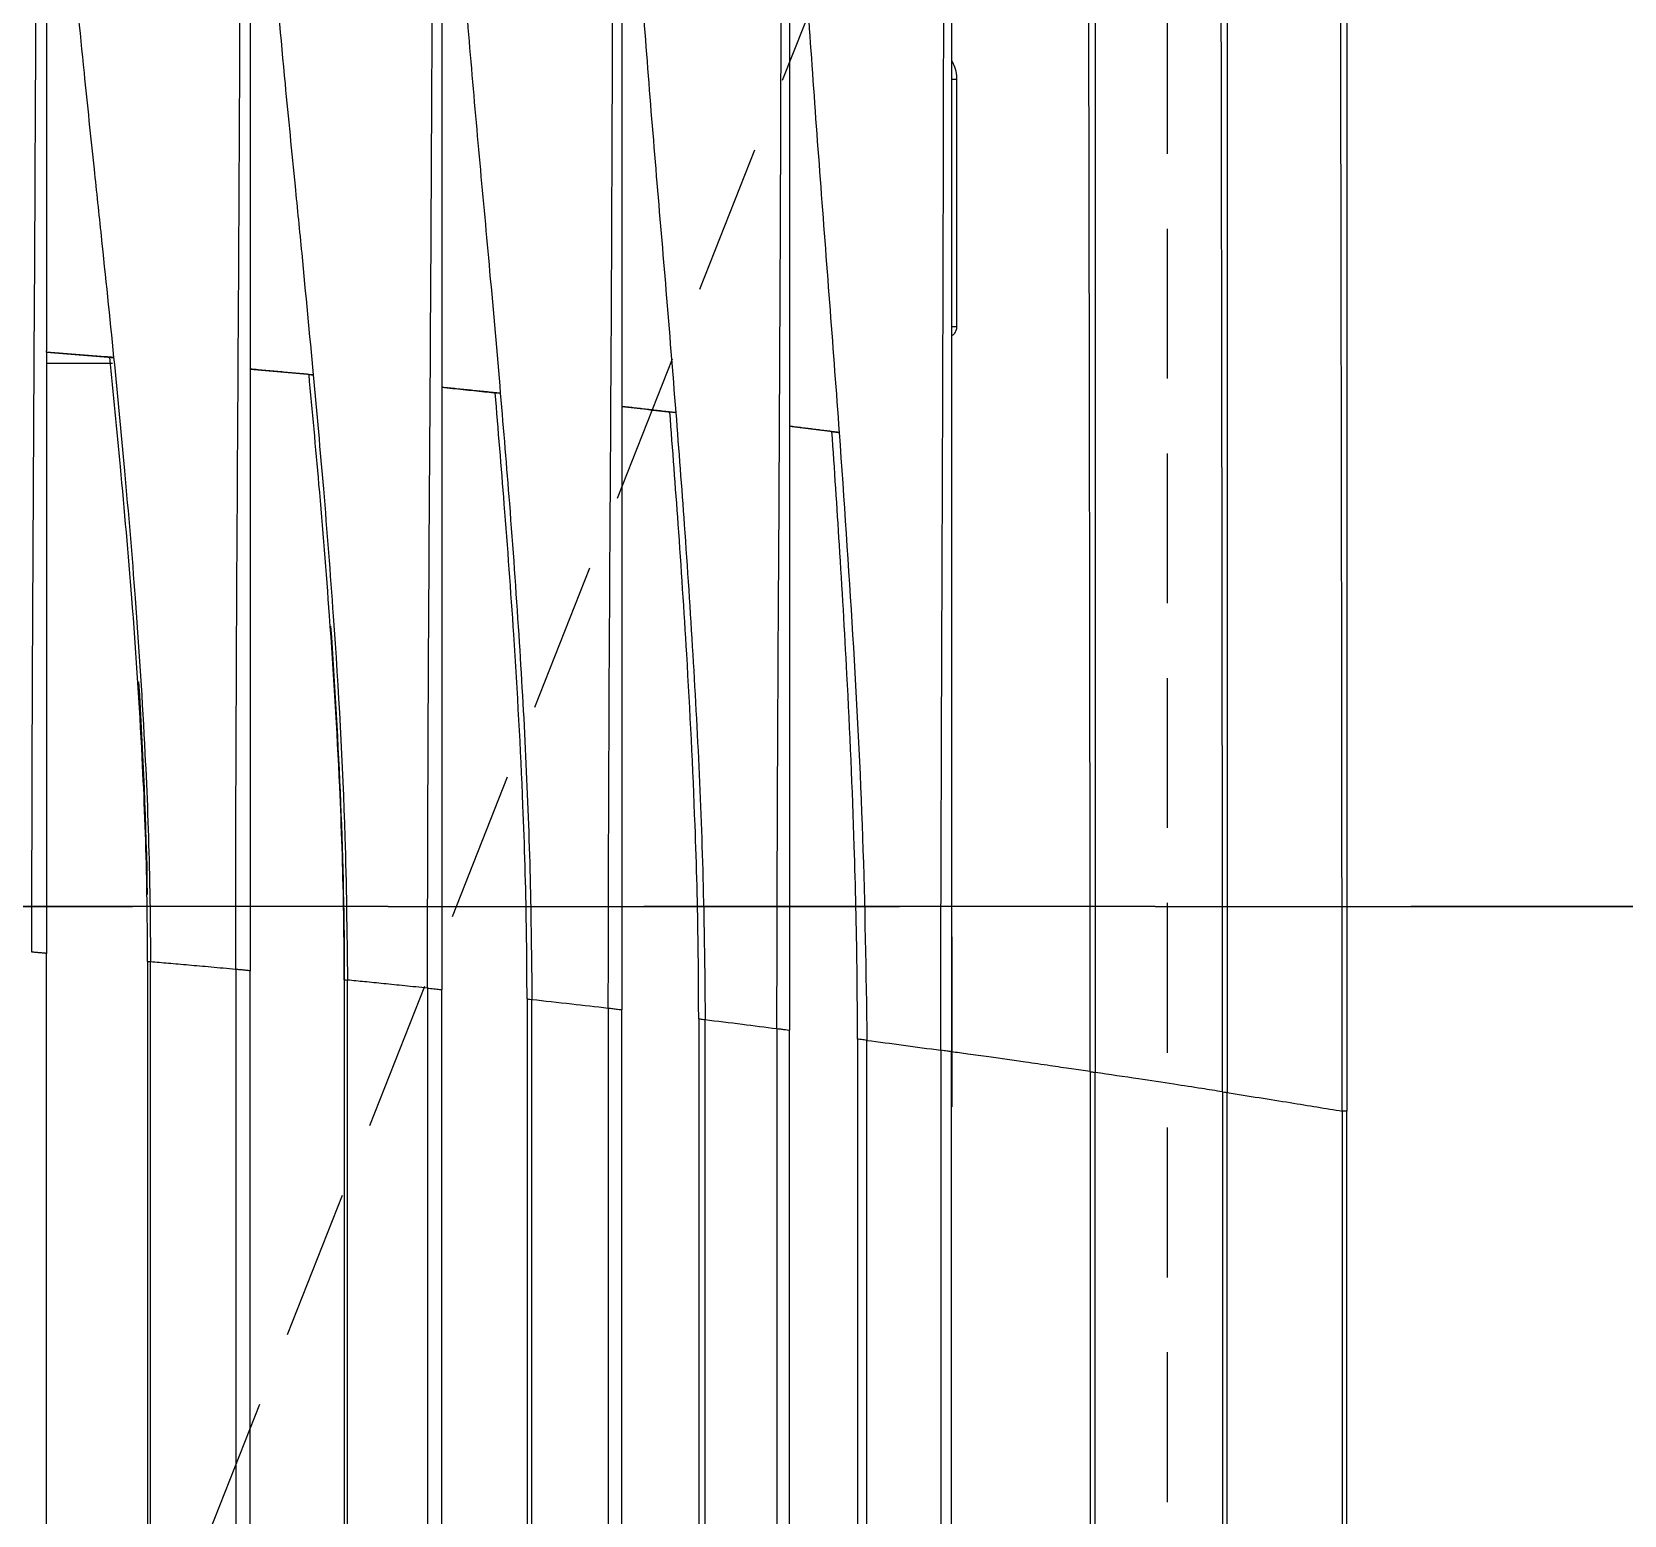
# Model space of a CAD drawing. Header units: inches. Extents: x -53835 to 52744, y -79586 to -50910.
# Drawn here: x -5568.2 to -5443.7, y -61142.6 to -61026.6 of the extents above; entities that cross this region are included whole.
import ezdxf

# ---------------------------------------------------------------- set-up
doc = ezdxf.new("R2010")
doc.units = ezdxf.units.IN
doc.header["$LTSCALE"] = 50
doc.header["$MEASUREMENT"] = 0
doc.linetypes.add('DH-HID2', pattern=[1.2, 0.8, -0.4])
doc.linetypes.add('HIDDEN', pattern=[0.375, 0.25, -0.125])
doc.layers.add('06-LIGHT', color=4, linetype='Continuous')
doc.layers.add('FU-FURM', color=251, linetype='DH-HID2')

# ---------------------------------------------------------------- blocks, each defined once
blk = doc.blocks.new('F-701-3')
at = {"layer": 'FU-FURM'}
blk.add_lwpolyline([(-830, -2300), (830, -2300, 0.414214), (850, -2280), (850, -20, 0.414214), (830, 0), (-830, 0, 0.414214), (-850, -20), (-850, -2280, 0.414214)], format="xyb", close=True, dxfattribs=at)
blk = doc.blocks.new('*U255')
at = {"color": 1, "linetype": 'HIDDEN'}
blk.add_line((1179.94, 14.99), (39.94, 464.99), dxfattribs=at)
at = {"color": 8}
for p, q in [((194.15, 108.5), (1025.73, 108.5)), ((1074.94, 102.99), (1074.94, 108.5)), ((1025.04, 100.06), (194.84, 100.06)), ((194.86, 99.81), (1025.02, 99.81)), ((1024.39, 92.71), (195.5, 92.71)), ((195.61, 91.5), (1024.28, 91.5)), ((1023.53, 83.65), (196.36, 83.65)), ((196.38, 83.38), (1023.5, 83.38)), ((1022.82, 76.7), (197.06, 76.7)), ((197.19, 75.5), (1022.7, 75.5)), ((1021.93, 68.4), (197.95, 68.4)), ((198, 67.99), (1021.89, 67.99)), ((1021.16, 61.62), (198.72, 61.62)), ((198.85, 60.5), (1021.03, 60.5)), ((1020.27, 54.08), (199.62, 54.08)), ((199.68, 53.54), (1020.2, 53.54)), ((1019.45, 47.55), (200.43, 47.55)), ((200.57, 46.5), (1019.32, 46.5)), ((1018.58, 40.83), (201.3, 40.83)), ((201.41, 40.04), (1018.47, 40.04)), ((1017.64, 33.88), (202.24, 33.88)), ((202.37, 33), (1017.52, 33)), ((1026.19, 32.95), (1012.93, 32.95)), ((1026.69, 32.95), (1026.19, 32.95)), ((1027.1, 32.95), (1026.69, 32.95)), ((1015.86, 21.42), (204.03, 21.42)), ((204.09, 21), (1015.79, 21)), ((1014.17, 10.38), (205.71, 10.38)), ((205.77, 10), (1014.11, 10)), ((1012.57, 0.4), (207.32, 0.4)), ((207.32, 0), (1012.57, 0))]:
    blk.add_line(p, q, dxfattribs=at)
at = {"color": 1, "linetype": 'HIDDEN'}
blk.add_lwpolyline([(1179.94, 464.99), (1179.94, 14.99), (39.94, 14.99), (39.94, 464.99)], close=True, dxfattribs=at)
at = {"color": 8}
for centre, ratio, start_param in [((1077.99, 32.65), 0.022602, 4.431318), ((1098.64, 32.65), 0.032103, 4.44044)]:
    blk.add_ellipse(centre, major_axis=(0, 0.3), ratio=ratio, start_param=start_param, end_param=6.283185, dxfattribs=at)
for points, knots in [([(1025.74, 108.58), (1025.74, 108.63), (1025.75, 108.75), (1025.78, 109.05), (1025.8, 109.4), (1025.82, 109.61), (1025.83, 109.71)], [0, 0, 0, 0, 0.229284, 0.499865, 0.74993, 1, 1, 1, 1]), ([(1025.83, 109.71), (1039.82, 109.71), (1053.81, 109.64), (1081.78, 109.48), (1095.77, 109.4), (1109.74, 109.35)], [0, 0, 0, 0, 0.5, 0.5, 1, 1, 1, 1]), ([(1025.74, 108.58), (1025.74, 108.55), (1025.74, 108.51), (1025.73, 108.5), (1025.73, 108.5)], [0, 0, 0, 0, 0.504346, 1, 1, 1, 1]), ([(1109.74, 106.4), (1106.23, 106.06), (1100.03, 105.46), (1091.98, 104.61), (1084.06, 103.77), (1078.82, 103.23), (1075.45, 102.89)], [0, 0, 0, 0, 0.306857, 0.541766, 0.704737, 1, 1, 1, 1]), ([(1075.45, 102.89), (1072.3, 102.58), (1065.6, 101.93), (1054.6, 101), (1043.36, 100.28), (1033.24, 99.88), (1027.44, 99.83), (1025.02, 99.81)], [0, 0, 0, 0, 0.188051, 0.399296, 0.65597, 0.856213, 1, 1, 1, 1]), ([(1025.04, 100.06), (1027.34, 100.07), (1033.02, 100.11), (1043.14, 100.51), (1054.61, 101.27), (1065.74, 102.25), (1072.43, 102.92), (1075.47, 103.22)], [0, 0, 0, 0, 0.136383, 0.336606, 0.600654, 0.818617, 1, 1, 1, 1]), ([(1024.39, 92.71), (1024.45, 93.4), (1024.58, 94.78), (1024.74, 96.64), (1024.89, 98.35), (1024.98, 99.33), (1025.02, 99.81)], [0, 0, 0, 0, 0.256936, 0.509241, 0.756926, 1, 1, 1, 1]), ([(1024.28, 91.53), (1024.28, 91.57), (1024.29, 91.66), (1024.32, 91.98), (1024.36, 92.37), (1024.38, 92.6), (1024.39, 92.71)], [0, 0, 0, 0, 0.232687, 0.500098, 0.749869, 1, 1, 1, 1]), ([(1024.39, 92.71), (1038.62, 92.71), (1052.85, 92.63), (1081.3, 92.46), (1095.53, 92.38), (1109.74, 92.32)], [0, 0, 0, 0, 0.5, 0.5, 1, 1, 1, 1]), ([(1109.74, 91.5), (1109.71, 91.5), (1105.13, 91.5), (1100.54, 91.5), (1095.99, 91.5)], [0, 0, 0, 0, 0.007482, 1, 1, 1, 1]), ([(1109.74, 89.64), (1105.92, 89.3), (1099.25, 88.7), (1090.72, 87.85), (1082.63, 87.05), (1077.38, 86.56), (1074, 86.24)], [0, 0, 0, 0, 0.3207, 0.559402, 0.716115, 1, 1, 1, 1]), ([(1023.53, 83.65), (1025.51, 83.66), (1030.88, 83.69), (1041.01, 84.04), (1052.81, 84.76), (1064.28, 85.69), (1070.98, 86.31), (1074.03, 86.59)], [0, 0, 0, 0, 0.1176, 0.317809, 0.600614, 0.818158, 1, 1, 1, 1]), ([(1074, 86.24), (1070.83, 85.95), (1064.13, 85.34), (1051.28, 84.35), (1037.62, 83.55), (1027.48, 83.43), (1023.5, 83.38)], [0, 0, 0, 0, 0.188964, 0.399297, 0.764245, 1, 1, 1, 1]), ([(1022.82, 76.7), (1022.89, 77.35), (1023.02, 78.62), (1023.2, 80.36), (1023.36, 81.97), (1023.45, 82.91), (1023.5, 83.38)], [0, 0, 0, 0, 0.257522, 0.510022, 0.757511, 1, 1, 1, 1]), ([(1022.82, 76.7), (1022.81, 76.63), (1022.81, 76.54), (1022.79, 76.36), (1022.78, 76.27), (1022.76, 76.09), (1022.75, 76), (1022.73, 75.84), (1022.73, 75.77), (1022.71, 75.65), (1022.71, 75.6), (1022.7, 75.53), (1022.7, 75.51), (1022.7, 75.5), (1022.7, 75.5), (1022.7, 75.5)], [0, 0, 0, 0, 0.161779, 0.161779, 0.323539, 0.323539, 0.485543, 0.485543, 0.647325, 0.647325, 0.808403, 0.808403, 0.968605, 0.968605, 1, 1, 1, 1]), ([(1022.82, 76.7), (1037.31, 76.7), (1051.8, 76.61), (1080.78, 76.43), (1095.27, 76.34), (1109.74, 76.29)], [0, 0, 0, 0, 0.5, 0.5, 1, 1, 1, 1]), ([(1109.74, 75.5), (1109.21, 75.5), (1097.89, 75.5), (1086.56, 75.5), (1075.76, 75.5)], [0, 0, 0, 0, 0.046692, 1, 1, 1, 1]), ([(1109.74, 73.89), (1106.73, 73.64), (1100.7, 73.16), (1091.66, 72.35), (1082.25, 71.48), (1075.85, 70.92), (1072.46, 70.63)], [0, 0, 0, 0, 0.242425, 0.484831, 0.727208, 1, 1, 1, 1]), ([(1072.59, 71.94), (1072.57, 71.69), (1072.54, 71.43), (1072.51, 71.09), (1072.5, 71.01), (1072.49, 70.92)], [0, 0, 0, 0, 0.751683, 0.751683, 1, 1, 1, 1]), ([(1072.46, 70.63), (1069.39, 70.37), (1062.68, 69.81), (1049.21, 68.85), (1035.42, 68.14), (1025.27, 68.03), (1021.89, 67.99)], [0, 0, 0, 0, 0.182416, 0.399176, 0.799872, 1, 1, 1, 1]), ([(1021.93, 68.4), (1023.93, 68.41), (1029.32, 68.44), (1039.46, 68.75), (1051.22, 69.4), (1062.69, 70.24), (1069.41, 70.8), (1072.5, 71.06)], [0, 0, 0, 0, 0.118576, 0.318747, 0.600562, 0.816171, 1, 1, 1, 1]), ([(1072.46, 70.63), (1072.47, 70.7), (1072.48, 70.77), (1072.49, 70.89), (1072.49, 70.94), (1072.5, 71.02), (1072.5, 71.04), (1072.5, 71.06), (1072.5, 71.06), (1072.5, 71.06)], [0, 0, 0, 0, 0.292408, 0.292408, 0.584321, 0.584321, 0.875326, 0.875326, 1, 1, 1, 1]), ([(1021.89, 67.99), (1021.77, 66.95), (1021.54, 64.92), (1021.29, 62.67), (1021.16, 61.62)], [0, 0, 0, 0, 0.543894, 1, 1, 1, 1]), ([(1021.16, 61.62), (1021.15, 61.49), (1021.12, 61.23), (1021.07, 60.85), (1021.04, 60.56), (1021.03, 60.52), (1021.03, 60.5)], [0, 0, 0, 0, 0.250041, 0.500223, 0.740572, 1, 1, 1, 1]), ([(1021.16, 61.62), (1035.93, 61.62), (1050.7, 61.53), (1080.23, 61.35), (1094.99, 61.28), (1109.74, 61.24)], [0, 0, 0, 0, 0.5, 0.5, 1, 1, 1, 1]), ([(1109.74, 60.5), (1108.69, 60.5), (1095.9, 60.5), (1083.11, 60.5), (1071.36, 60.5)], [0, 0, 0, 0, 0.082118, 1, 1, 1, 1]), ([(1109.74, 59.1), (1106.55, 58.87), (1100.16, 58.41), (1090.59, 57.62), (1080.82, 56.79), (1074.24, 56.26), (1070.85, 55.99)], [0, 0, 0, 0, 0.246108, 0.492163, 0.738161, 1, 1, 1, 1]), ([(1070.85, 55.99), (1067.72, 55.75), (1061, 55.23), (1047.17, 54.32), (1033.4, 53.67), (1023.24, 53.57), (1020.2, 53.54)], [0, 0, 0, 0, 0.185218, 0.399154, 0.820192, 1, 1, 1, 1]), ([(1020.27, 54.08), (1022.27, 54.09), (1027.66, 54.11), (1037.81, 54.39), (1049.56, 54.98), (1061.05, 55.74), (1067.78, 56.25), (1070.9, 56.49)], [0, 0, 0, 0, 0.118512, 0.318665, 0.600501, 0.814856, 1, 1, 1, 1]), ([(1070.85, 55.99), (1070.85, 56.07), (1070.86, 56.14), (1070.88, 56.27), (1070.88, 56.32), (1070.89, 56.41), (1070.9, 56.45), (1070.9, 56.47), (1070.9, 56.48), (1070.9, 56.48), (1070.9, 56.49), (1070.9, 56.49)], [0, 0, 0, 0, 0.27156, 0.27156, 0.542657, 0.542657, 0.808337, 0.808337, 0.89096, 0.89096, 1, 1, 1, 1]), ([(1020.2, 53.54), (1020.08, 52.55), (1019.84, 50.6), (1019.58, 48.53), (1019.45, 47.55)], [0, 0, 0, 0, 0.533649, 1, 1, 1, 1]), ([(1020.27, 54.08), (1020.26, 54.06), (1020.26, 54.01), (1020.22, 53.71), (1020.2, 53.54)], [0, 0, 0, 0, 0.461975, 1, 1, 1, 1]), ([(1019.45, 47.55), (1019.44, 47.42), (1019.41, 47.17), (1019.36, 46.82), (1019.32, 46.56), (1019.32, 46.52), (1019.32, 46.5)], [0, 0, 0, 0, 0.250245, 0.500503, 0.740965, 1, 1, 1, 1]), ([(1019.45, 47.55), (1034.5, 47.55), (1049.56, 47.45), (1079.66, 47.28), (1094.7, 47.22), (1109.74, 47.19)], [0, 0, 0, 0, 0.5, 0.5, 1, 1, 1, 1]), ([(1109.74, 46.5), (1108.15, 46.5), (1103.75, 46.5), (1099.35, 46.5), (1096.54, 46.5)], [0, 0, 0, 0, 0.360849, 1, 1, 1, 1]), ([(1109.74, 45.3), (1106.43, 45.09), (1099.74, 44.65), (1089.62, 43.9), (1079.42, 43.12), (1072.59, 42.61), (1069.19, 42.36)], [0, 0, 0, 0, 0.245079, 0.494613, 0.748597, 1, 1, 1, 1]), ([(1018.58, 40.83), (1020.56, 40.84), (1025.92, 40.86), (1036.07, 41.11), (1047.84, 41.62), (1059.37, 42.3), (1066.12, 42.75), (1069.27, 42.96)], [0, 0, 0, 0, 0.116851, 0.316976, 0.600411, 0.813247, 1, 1, 1, 1]), ([(1069.27, 42.96), (1069.27, 42.96), (1069.27, 42.95), (1069.26, 42.9), (1069.26, 42.86), (1069.24, 42.76), (1069.24, 42.7), (1069.22, 42.57), (1069.21, 42.5), (1069.2, 42.4), (1069.2, 42.38), (1069.19, 42.36)], [0, 0, 0, 0, 0.231752, 0.231752, 0.464199, 0.464199, 0.698225, 0.698225, 0.936242, 0.936242, 1, 1, 1, 1]), ([(1069.19, 42.36), (1063.57, 41.97), (1052.31, 41.19), (1035.41, 40.31), (1024.12, 40.13), (1018.47, 40.04)], [0, 0, 0, 0, 0.333291, 0.666637, 1, 1, 1, 1]), ([(1018.47, 40.04), (1018.5, 40.2), (1018.53, 40.5), (1018.57, 40.78), (1018.58, 40.81), (1018.58, 40.83)], [0, 0, 0, 0, 0.365763, 0.698949, 1, 1, 1, 1]), ([(1017.52, 33), (1017.52, 33.02), (1017.53, 33.05), (1017.57, 33.36), (1017.61, 33.7), (1017.64, 33.88)], [0, 0, 0, 0, 0.261782, 0.59531, 1, 1, 1, 1]), ([(1017.64, 33.88), (1032.99, 33.88), (1048.35, 33.8), (1079.05, 33.69), (1094.4, 33.65), (1109.74, 33.63)], [0, 0, 0, 0, 0.5, 0.5, 1, 1, 1, 1]), ([(1015.86, 21.42), (1015.93, 21.93), (1016.09, 23.02), (1016.36, 24.82), (1016.69, 27.12), (1017.02, 29.43), (1017.31, 31.5), (1017.45, 32.55), (1017.52, 33)], [0, 0, 0, 0, 0.14309, 0.303741, 0.481951, 0.74031, 0.886713, 1, 1, 1, 1]), ([(1078, 32.57), (1077.95, 32.57), (1077.89, 32.57), (1077.74, 32.6), (1077.64, 32.64), (1077.46, 32.74), (1077.38, 32.81), (1077.28, 32.92), (1077.26, 32.96), (1077.24, 32.99)], [0, 0, 0, 0, 0.170559, 0.170559, 0.505418, 0.505418, 0.853274, 0.853274, 1, 1, 1, 1]), ([(1098.65, 32.57), (1098.45, 32.57), (1098.25, 32.57), (1097.25, 32.57), (1096.45, 32.57), (1092.46, 32.57), (1089.26, 32.57), (1083.37, 32.57), (1080.69, 32.57), (1078, 32.57)], [0, 0, 0, 0, 0.029041, 0.029041, 0.145204, 0.145204, 0.60986, 0.60986, 1, 1, 1, 1]), ([(1100.21, 32.96), (1100.05, 32.88), (1099.88, 32.8), (1099.37, 32.63), (1099.01, 32.57), (1098.65, 32.57)], [0, 0, 0, 0, 0.337448, 0.337448, 1, 1, 1, 1]), ([(1015.86, 21.42), (1015.84, 21.3), (1015.8, 21.07), (1015.8, 21.02), (1015.79, 21)], [0, 0, 0, 0, 0.500538, 1, 1, 1, 1]), ([(1015.86, 21.42), (1025.87, 21.42), (1035.88, 21.43), (1056.06, 21.45), (1066.23, 21.47), (1086.82, 21.5), (1097.23, 21.52), (1108.34, 21.54), (1109.04, 21.54), (1109.74, 21.54)], [0, 0, 0, 0, 0.319811, 0.319811, 0.644923, 0.644923, 0.97758, 0.97758, 1, 1, 1, 1]), ([(1014.17, 10.38), (1014.26, 10.95), (1014.47, 12.25), (1014.83, 14.59), (1015.28, 17.56), (1015.61, 19.79), (1015.79, 21)], [0, 0, 0, 0, 0.176314, 0.401773, 0.676347, 1, 1, 1, 1]), ([(1109.74, 21), (1109.03, 21), (1108.32, 21), (1097.21, 21), (1086.8, 21), (1066.22, 21), (1056.05, 21), (1035.85, 21), (1025.82, 21), (1015.79, 21)], [0, 0, 0, 0, 0.022631, 0.022631, 0.354983, 0.354983, 0.679805, 0.679805, 1, 1, 1, 1]), ([(1014.11, 10), (1013.83, 8.19), (1013.29, 4.8), (1012.79, 1.75), (1012.57, 0.4)], [0, 0, 0, 0, 0.523797, 1, 1, 1, 1]), ([(1109.74, 10), (1106.33, 10), (1102.93, 10), (1091.28, 10), (1083.03, 10), (1058.29, 10), (1041.8, 10), (1021.58, 10), (1017.84, 10), (1014.11, 10)], [0, 0, 0, 0, 0.106844, 0.106844, 0.365542, 0.365542, 0.882945, 0.882945, 1, 1, 1, 1]), ([(1014.17, 10.38), (1017.88, 10.38), (1021.6, 10.38), (1041.8, 10.39), (1058.3, 10.41), (1083.04, 10.45), (1091.29, 10.46), (1102.93, 10.48), (1106.34, 10.49), (1109.74, 10.49)], [0, 0, 0, 0, 0.116518, 0.116518, 0.634308, 0.634308, 0.893201, 0.893201, 1, 1, 1, 1]), ([(1012.57, 0.4), (1021.04, 0.4), (1029.52, 0.41), (1054.01, 0.43), (1070.02, 0.46), (1093.93, 0.5), (1101.84, 0.51), (1109.74, 0.51)], [0, 0, 0, 0, 0.261714, 0.261714, 0.756054, 0.756054, 1, 1, 1, 1]), ([(1109.74, 0), (1101.83, 0), (1093.93, 0), (1070.02, 0), (1054.01, 0), (1029.52, 0), (1021.04, 0), (1012.57, 0)], [0, 0, 0, 0, 0.243953, 0.243953, 0.738293, 0.738293, 1, 1, 1, 1])]:
    blk.add_open_spline(points, degree=3, knots=knots, dxfattribs=at)
for points, degree in [([(1075.88, 108.5), (1059.17, 108.5), (1042.45, 108.5), (1025.73, 108.5)], 3), ([(1075.45, 102.89), (1075.88, 108.5)], 1), ([(1075.88, 108.5), (1075.74, 106.67), (1075.6, 104.84), (1075.45, 103)], 3), ([(1075.88, 108.5), (1075.93, 108.5), (1075.97, 108.5), (1076.01, 108.5)], 3), ([(1093.86, 108.5), (1087.91, 108.5), (1081.96, 108.5), (1076.01, 108.5)], 3), ([(1109.74, 108.5), (1104.45, 108.5), (1099.15, 108.5), (1093.86, 108.5)], 3), ([(1075.47, 103.2), (1075.46, 103.13), (1075.45, 102.89)], 2), ([(1075.47, 103.2), (1075.47, 103.22), (1075.47, 103.22), (1075.47, 103.22)], 3), ([(1025.02, 99.81), (1025.02, 99.97), (1025.03, 100.06), (1025.04, 100.06)], 3), ([(1048.39, 100.81), (1042.48, 100.45), (1036.56, 100.19), (1030.64, 100.09)], 3), ([(1024.28, 91.53), (1024.28, 91.52), (1024.28, 91.51), (1024.28, 91.5)], 3), ([(1074.48, 91.5), (1057.75, 91.5), (1041.01, 91.5), (1024.28, 91.5)], 3), ([(1074, 86.24), (1074.48, 91.5)], 1), ([(1074.48, 91.5), (1074.33, 89.8), (1074.17, 88.11), (1074.02, 86.41)], 3), ([(1095.99, 91.5), (1088.82, 91.5), (1081.65, 91.5), (1074.48, 91.5)], 3), ([(1074.03, 86.58), (1074.03, 86.51), (1074, 86.24)], 2), ([(1074.03, 86.58), (1074.03, 86.59), (1074.03, 86.59), (1074.03, 86.59)], 3), ([(1053.02, 84.79), (1043.2, 84.11), (1033.37, 83.65), (1023.53, 83.65)], 3), ([(1023.53, 83.65), (1023.44, 83.65), (1023.35, 83.65), (1023.26, 83.65)], 3), ([(1023.53, 83.66), (1023.52, 83.66), (1023.51, 83.56), (1023.5, 83.38)], 3), ([(1072.96, 75.5), (1056.21, 75.5), (1039.45, 75.5), (1022.7, 75.5)], 3), ([(1072.46, 70.63), (1072.96, 75.5)], 1), ([(1072.96, 75.5), (1072.84, 74.31), (1072.72, 73.13), (1072.59, 71.94)], 3), ([(1075.76, 75.5), (1074.83, 75.5), (1073.9, 75.5), (1072.96, 75.5)], 3), ([(1021.93, 68.4), (1021.92, 68.4), (1021.9, 68.24), (1021.89, 67.99)], 3), ([(1071.36, 60.5), (1054.59, 60.5), (1037.81, 60.5), (1021.03, 60.5)], 3), ([(1070.84, 55.99), (1071.36, 60.5)], 1), ([(1071.36, 60.5), (1071.2, 59.13), (1071.05, 57.76), (1070.89, 56.39)], 3), ([(1069.71, 46.5), (1052.92, 46.5), (1036.12, 46.5), (1019.32, 46.5)], 3), ([(1069.19, 42.36), (1069.71, 46.5)], 1), ([(1069.71, 46.5), (1069.56, 45.31), (1069.41, 44.12), (1069.26, 42.93)], 3), ([(1073.98, 46.5), (1072.56, 46.5), (1071.13, 46.5), (1069.71, 46.5)], 3), ([(1095.33, 46.5), (1088.22, 46.5), (1081.1, 46.5), (1073.98, 46.5)], 3), ([(1096.54, 46.5), (1096.14, 46.5), (1095.73, 46.5), (1095.33, 46.5)], 3), ([(1018.47, 40.04), (1018.21, 38.06), (1017.93, 35.98), (1017.64, 33.88)], 3), ([(1109.74, 33), (1079.01, 33), (1048.26, 33), (1017.52, 33)], 3), ([(1077.99, 32.95), (1084.88, 32.95), (1091.76, 32.95), (1098.64, 32.95)], 3), ([(1014.17, 10.38), (1014.15, 10.15), (1014.13, 10), (1014.11, 10)], 3), ([(1012.57, 0), (1012.57, 0), (1012.57, 0.15), (1012.57, 0.4)], 3)]:
    blk.add_open_spline(points, degree=degree, dxfattribs=at)
blk = doc.blocks.new('acqkd')
at = {"layer": '06-LIGHT', "xscale": 0.9375580759604136, "yscale": 0.9375580759604136, "zscale": 0.9375580759604136, "rotation": 359.9999999999999}
blk.add_blockref('*U255', (1570160.06, 1746418.47), dxfattribs=at)

msp = doc.modelspace()

# ---------------------------------------------------------------- linework, layer by layer
at = {"layer": 'FU-FURM'}
msp.add_lwpolyline([(-5240.369, -60645.002), (-5240.369, -61095.002), (-5690.369, -61095.002), (-5690.369, -60645.002)], close=True, dxfattribs=at)

# ---------------------------------------------------------------- block references
at = {"color": 0, "rotation": 90}
msp.add_blockref('acqkd', (1740953.104, -1632220.416), dxfattribs=at)
at = {"layer": 'FU-FURM', "xscale": -1, "rotation": 270}
msp.add_blockref('F-701-3', (-5240.369, -61945.002), dxfattribs=at)

doc.saveas('drawing.dxf')
